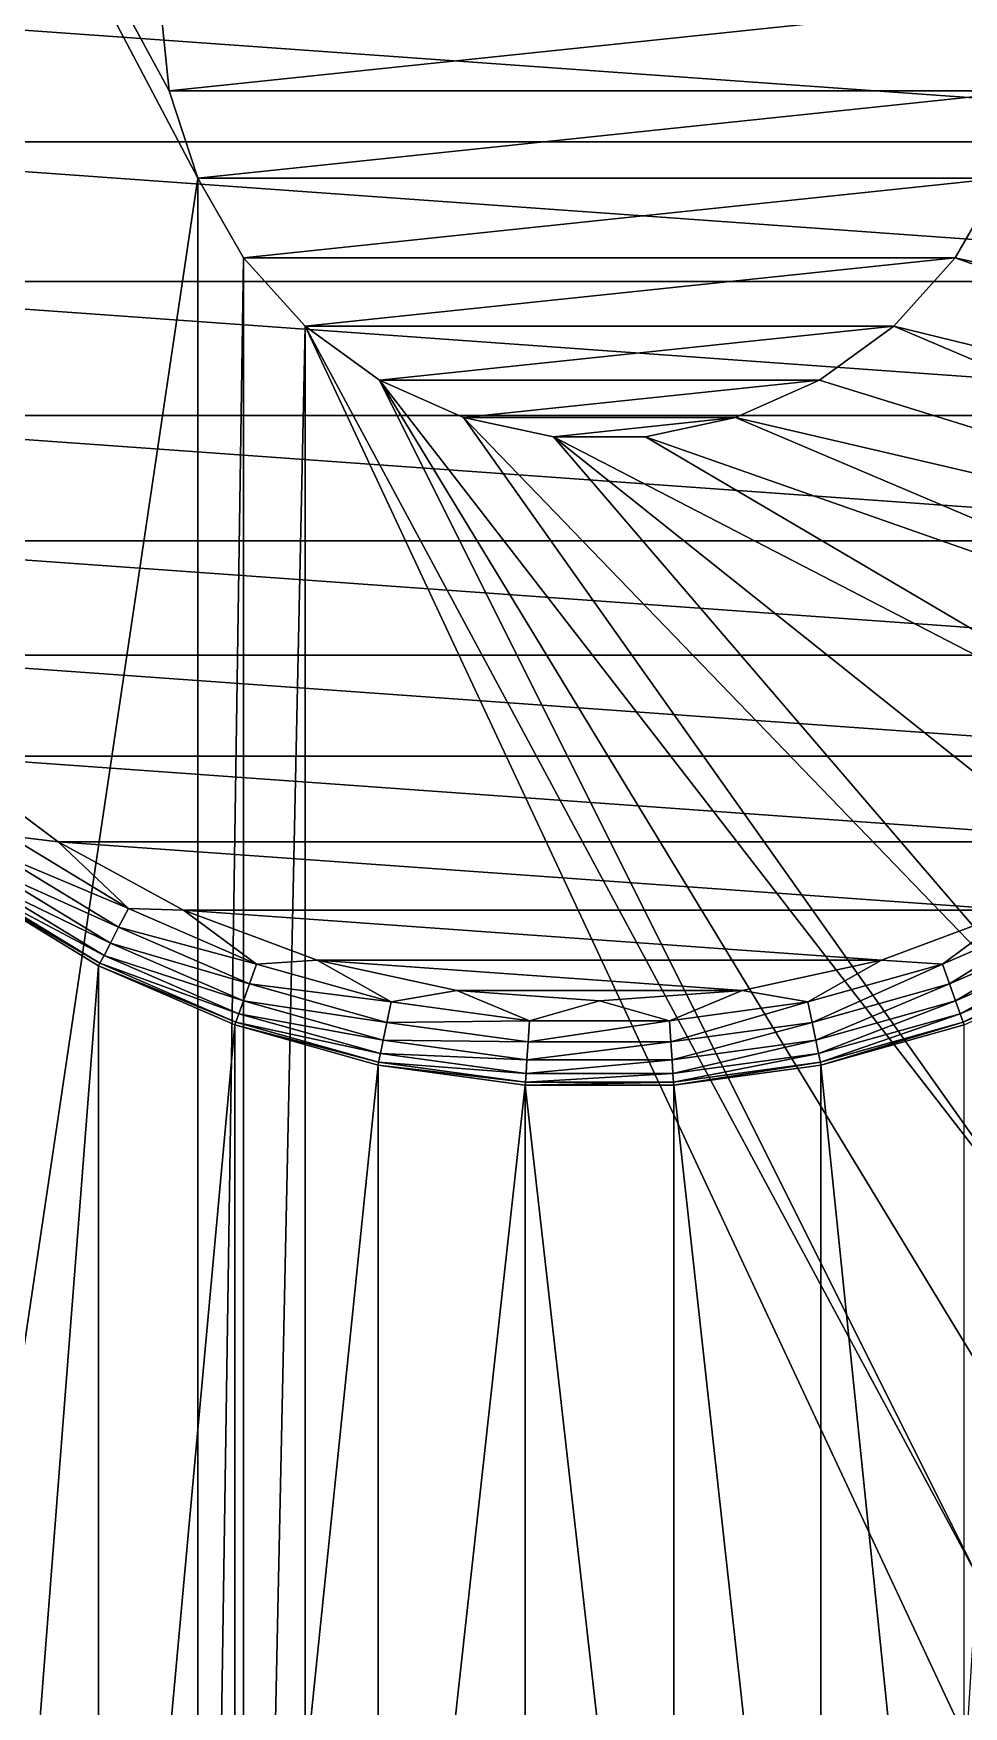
# Model space of a CAD drawing. Extents: x 464 to 15145, y 328 to 7622.
# Drawn here: x 1664 to 2651, y 4012 to 5786 of the extents above; entities that cross this region are included whole.
import ezdxf

# ---------------------------------------------------------------- set-up
doc = ezdxf.new("R2010")
doc.units = 0
doc.layers.get('0').update_dxf_attribs({"linetype": 'CONTINUOUS'})

msp = doc.modelspace()

# ---------------------------------------------------------------- linework, layer by layer
at = {"color": 7}
for points in [[(1152, 6934.5, -3744.1), (1838.6, 5632.3, -3744.1), (1152, 1016, -3744.1), (1152, 6934.5, -3744.1)], [(1152, 6934.5, -3744.1), (1798.3, 5821.9, -3744.1), (1808.5, 5725, -3744.1), (1152, 6934.5, -3744.1)], [(1152, 6934.5, -3744.1), (1808.5, 5725, -3744.1), (1838.6, 5632.3, -3744.1), (1152, 6934.5, -3744.1)], [(3326.4, 5821.9, -5216.8), (1202.7, 5821.9, -5216.8), (3315.6, 5670.8, -5216.8), (3326.4, 5821.9, -5216.8)], [(3315.6, 5670.8, -5216.8), (1202.7, 5821.9, -5216.8), (1213.6, 5670.8, -5216.8), (3315.6, 5670.8, -5216.8)], [(1798.3, 5821.9, -3744.1), (1798.3, 5821.9, -4528.9), (1808.5, 5725, -4528.9), (1798.3, 5821.9, -3744.1)], [(1798.3, 5821.9, -3744.1), (1808.5, 5725, -4528.9), (1808.5, 5725, -3744.1), (1798.3, 5821.9, -3744.1)], [(2730.9, 5821.9, -4528.9), (1808.5, 5725, -4528.9), (1798.3, 5821.9, -4528.9), (2730.9, 5821.9, -4528.9)], [(2720.7, 5725, -4528.9), (1808.5, 5725, -4528.9), (2730.9, 5821.9, -4528.9), (2720.7, 5725, -4528.9)], [(1808.5, 5725, -3744.1), (1808.5, 5725, -4528.9), (1838.6, 5632.3, -4528.9), (1808.5, 5725, -3744.1)], [(1808.5, 5725, -3744.1), (1838.6, 5632.3, -4528.9), (1838.6, 5632.3, -3744.1), (1808.5, 5725, -3744.1)], [(1808.5, 5725, -4528.9), (2720.7, 5725, -4528.9), (1838.6, 5632.3, -4528.9), (1808.5, 5725, -4528.9)], [(1838.6, 5632.3, -4528.9), (2720.7, 5725, -4528.9), (2690.5, 5632.3, -4528.9), (1838.6, 5632.3, -4528.9)], [(3315.6, 5670.8, -5216.8), (1213.6, 5670.8, -5216.8), (3283.4, 5522.8, -5216.8), (3315.6, 5670.8, -5216.8)], [(3283.4, 5522.8, -5216.8), (1213.6, 5670.8, -5216.8), (1245.8, 5522.8, -5216.8), (3283.4, 5522.8, -5216.8)], [(1152, 1016, -3744.1), (1838.6, 5632.3, -3744.1), (1838.6, 2318.2, -3744.1), (1152, 1016, -3744.1)], [(1838.6, 5632.3, -3744.1), (1887.3, 5547.8, -3744.1), (1838.6, 2318.2, -3744.1), (1838.6, 5632.3, -3744.1)], [(1838.6, 5632.3, -3744.1), (1838.6, 5632.3, -4528.9), (1887.3, 5547.8, -4528.9), (1838.6, 5632.3, -3744.1)], [(1838.6, 5632.3, -3744.1), (1887.3, 5547.8, -4528.9), (1887.3, 5547.8, -3744.1), (1838.6, 5632.3, -3744.1)], [(1838.6, 5632.3, -4528.9), (2690.5, 5632.3, -4528.9), (1887.3, 5547.8, -4528.9), (1838.6, 5632.3, -4528.9)], [(1887.3, 5547.8, -4528.9), (2690.5, 5632.3, -4528.9), (2641.8, 5547.8, -4528.9), (1887.3, 5547.8, -4528.9)], [(3594.4, 5337.9, -3744.1), (2641.8, 5547.8, -3744.1), (2690.5, 5632.3, -3744.1), (3594.4, 5337.9, -3744.1)], [(2641.8, 5547.8, -3744.1), (2641.8, 5547.8, -4528.9), (2690.5, 5632.3, -4528.9), (2641.8, 5547.8, -3744.1)], [(2641.8, 5547.8, -3744.1), (2690.5, 5632.3, -4528.9), (2690.5, 5632.3, -3744.1), (2641.8, 5547.8, -3744.1)], [(1838.6, 2318.2, -3744.1), (1887.3, 5547.8, -3744.1), (1887.3, 2402.7, -3744.1), (1838.6, 2318.2, -3744.1)], [(1887.3, 2402.7, -3744.1), (1887.3, 5547.8, -3744.1), (1952.6, 5475.4, -3744.1), (1887.3, 2402.7, -3744.1)], [(1887.3, 5547.8, -3744.1), (1887.3, 5547.8, -4528.9), (1952.6, 5475.4, -4528.9), (1887.3, 5547.8, -3744.1)], [(1887.3, 5547.8, -3744.1), (1952.6, 5475.4, -4528.9), (1952.6, 5475.4, -3744.1), (1887.3, 5547.8, -3744.1)], [(1887.3, 5547.8, -4528.9), (2641.8, 5547.8, -4528.9), (1952.6, 5475.4, -4528.9), (1887.3, 5547.8, -4528.9)], [(1952.6, 5475.4, -4528.9), (2641.8, 5547.8, -4528.9), (2576.6, 5475.4, -4528.9), (1952.6, 5475.4, -4528.9)], [(3433.9, 5265.7, -3744.1), (2576.6, 5475.4, -3744.1), (2641.8, 5547.8, -3744.1), (3433.9, 5265.7, -3744.1)], [(2576.6, 5475.4, -3744.1), (2576.6, 5475.4, -4528.9), (2641.8, 5547.8, -4528.9), (2576.6, 5475.4, -3744.1)], [(2576.6, 5475.4, -3744.1), (2641.8, 5547.8, -4528.9), (2641.8, 5547.8, -3744.1), (2576.6, 5475.4, -3744.1)], [(3433.9, 5265.7, -3744.1), (2641.8, 5547.8, -3744.1), (3594.4, 5337.9, -3744.1), (3433.9, 5265.7, -3744.1)], [(3283.4, 5522.8, -5216.8), (1245.8, 5522.8, -5216.8), (3230.5, 5380.8, -5216.8), (3283.4, 5522.8, -5216.8)], [(3230.5, 5380.8, -5216.8), (1245.8, 5522.8, -5216.8), (1298.7, 5380.8, -5216.8), (3230.5, 5380.8, -5216.8)], [(1887.3, 2402.7, -3744.1), (1952.6, 5475.4, -3744.1), (1952.6, 2475.1, -3744.1), (1887.3, 2402.7, -3744.1)], [(1952.6, 2475.1, -3744.1), (1952.6, 5475.4, -3744.1), (2653.8, 3975.2, -3744.1), (1952.6, 2475.1, -3744.1)], [(2653.8, 3975.2, -3744.1), (1952.6, 5475.4, -3744.1), (2664.5, 4150.9, -3744.1), (2653.8, 3975.2, -3744.1)], [(2664.5, 4150.9, -3744.1), (1952.6, 5475.4, -3744.1), (2031.4, 5418.1, -3744.1), (2664.5, 4150.9, -3744.1)], [(1952.6, 5475.4, -3744.1), (1952.6, 5475.4, -4528.9), (2031.4, 5418.1, -4528.9), (1952.6, 5475.4, -3744.1)], [(1952.6, 5475.4, -3744.1), (2031.4, 5418.1, -4528.9), (2031.4, 5418.1, -3744.1), (1952.6, 5475.4, -3744.1)], [(1952.6, 5475.4, -4528.9), (2576.6, 5475.4, -4528.9), (2031.4, 5418.1, -4528.9), (1952.6, 5475.4, -4528.9)], [(2031.4, 5418.1, -4528.9), (2576.6, 5475.4, -4528.9), (2497.7, 5418.1, -4528.9), (2031.4, 5418.1, -4528.9)], [(3283.3, 5174.7, -3744.1), (2497.7, 5418.1, -3744.1), (2576.6, 5475.4, -3744.1), (3283.3, 5174.7, -3744.1)], [(2497.7, 5418.1, -3744.1), (2497.7, 5418.1, -4528.9), (2576.6, 5475.4, -4528.9), (2497.7, 5418.1, -3744.1)], [(2497.7, 5418.1, -3744.1), (2576.6, 5475.4, -4528.9), (2576.6, 5475.4, -3744.1), (2497.7, 5418.1, -3744.1)], [(3283.3, 5174.7, -3744.1), (2576.6, 5475.4, -3744.1), (3433.9, 5265.7, -3744.1), (3283.3, 5174.7, -3744.1)], [(2664.5, 4150.9, -3744.1), (2031.4, 5418.1, -3744.1), (2696.2, 4324, -3744.1), (2664.5, 4150.9, -3744.1)], [(2696.2, 4324, -3744.1), (2031.4, 5418.1, -3744.1), (2748.5, 4492, -3744.1), (2696.2, 4324, -3744.1)], [(2748.5, 4492, -3744.1), (2031.4, 5418.1, -3744.1), (2120.5, 5378.4, -3744.1), (2748.5, 4492, -3744.1)], [(2031.4, 5418.1, -3744.1), (2031.4, 5418.1, -4528.9), (2120.5, 5378.4, -4528.9), (2031.4, 5418.1, -3744.1)], [(2031.4, 5418.1, -3744.1), (2120.5, 5378.4, -4528.9), (2120.5, 5378.4, -3744.1), (2031.4, 5418.1, -3744.1)], [(2031.4, 5418.1, -4528.9), (2497.7, 5418.1, -4528.9), (2120.5, 5378.4, -4528.9), (2031.4, 5418.1, -4528.9)], [(2120.5, 5378.4, -4528.9), (2497.7, 5418.1, -4528.9), (2408.7, 5378.4, -4528.9), (2120.5, 5378.4, -4528.9)], [(3283.3, 5174.7, -3744.1), (2408.7, 5378.4, -3744.1), (2497.7, 5418.1, -3744.1), (3283.3, 5174.7, -3744.1)], [(2408.7, 5378.4, -3744.1), (2408.7, 5378.4, -4528.9), (2497.7, 5418.1, -4528.9), (2408.7, 5378.4, -3744.1)], [(2408.7, 5378.4, -3744.1), (2497.7, 5418.1, -4528.9), (2497.7, 5418.1, -3744.1), (2408.7, 5378.4, -3744.1)], [(3230.5, 5380.8, -5216.8), (1298.7, 5380.8, -5216.8), (3157.8, 5247.8, -5216.8), (3230.5, 5380.8, -5216.8)], [(3157.8, 5247.8, -5216.8), (1298.7, 5380.8, -5216.8), (1371.3, 5247.8, -5216.8), (3157.8, 5247.8, -5216.8)], [(2748.5, 4492, -3744.1), (2120.5, 5378.4, -3744.1), (2820.8, 4652.5, -3744.1), (2748.5, 4492, -3744.1)], [(2820.8, 4652.5, -3744.1), (2120.5, 5378.4, -3744.1), (2215.8, 5358.2, -3744.1), (2820.8, 4652.5, -3744.1)], [(2120.5, 5378.4, -3744.1), (2120.5, 5378.4, -4528.9), (2215.8, 5358.2, -4528.9), (2120.5, 5378.4, -3744.1)], [(2120.5, 5378.4, -3744.1), (2215.8, 5358.2, -4528.9), (2215.8, 5358.2, -3744.1), (2120.5, 5378.4, -3744.1)], [(2120.5, 5378.4, -4528.9), (2408.7, 5378.4, -4528.9), (2215.8, 5358.2, -4528.9), (2120.5, 5378.4, -4528.9)], [(2215.8, 5358.2, -4528.9), (2408.7, 5378.4, -4528.9), (2313.3, 5358.2, -4528.9), (2215.8, 5358.2, -4528.9)], [(3144.8, 5066.1, -3744.1), (2313.3, 5358.2, -3744.1), (2408.7, 5378.4, -3744.1), (3144.8, 5066.1, -3744.1)], [(2313.3, 5358.2, -3744.1), (2313.3, 5358.2, -4528.9), (2408.7, 5378.4, -4528.9), (2313.3, 5358.2, -3744.1)], [(2313.3, 5358.2, -3744.1), (2408.7, 5378.4, -4528.9), (2408.7, 5378.4, -3744.1), (2313.3, 5358.2, -3744.1)], [(3144.8, 5066.1, -3744.1), (2408.7, 5378.4, -3744.1), (3283.3, 5174.7, -3744.1), (3144.8, 5066.1, -3744.1)], [(2820.8, 4652.5, -3744.1), (2215.8, 5358.2, -3744.1), (2911.8, 4803.1, -3744.1), (2820.8, 4652.5, -3744.1)], [(2911.8, 4803.1, -3744.1), (2215.8, 5358.2, -3744.1), (3020.4, 4941.7, -3744.1), (2911.8, 4803.1, -3744.1)], [(3020.4, 4941.7, -3744.1), (2215.8, 5358.2, -3744.1), (2313.3, 5358.2, -3744.1), (3020.4, 4941.7, -3744.1)], [(2215.8, 5358.2, -3744.1), (2215.8, 5358.2, -4528.9), (2313.3, 5358.2, -4528.9), (2215.8, 5358.2, -3744.1)], [(2215.8, 5358.2, -3744.1), (2313.3, 5358.2, -4528.9), (2313.3, 5358.2, -3744.1), (2215.8, 5358.2, -3744.1)], [(3020.4, 4941.7, -3744.1), (2313.3, 5358.2, -3744.1), (3144.8, 5066.1, -3744.1), (3020.4, 4941.7, -3744.1)], [(3157.8, 5247.8, -5216.8), (1371.3, 5247.8, -5216.8), (3067.1, 5126.6, -5216.8), (3157.8, 5247.8, -5216.8)], [(3067.1, 5126.6, -5216.8), (1371.3, 5247.8, -5216.8), (1462.1, 5126.6, -5216.8), (3067.1, 5126.6, -5216.8)], [(3067.1, 5126.6, -5216.8), (1462.1, 5126.6, -5216.8), (2959.9, 5019.4, -5216.8), (3067.1, 5126.6, -5216.8)], [(2959.9, 5019.4, -5216.8), (1462.1, 5126.6, -5216.8), (1569.2, 5019.4, -5216.8), (2959.9, 5019.4, -5216.8)], [(1638.5, 4934.9, -5213.7), (1690.5, 4928.6, -5216.8), (1569.2, 5019.4, -5216.8), (1638.5, 4934.9, -5213.7)], [(2959.9, 5019.4, -5216.8), (1569.2, 5019.4, -5216.8), (2838.6, 4928.6, -5216.8), (2959.9, 5019.4, -5216.8)], [(2838.6, 4928.6, -5216.8), (1569.2, 5019.4, -5216.8), (1690.5, 4928.6, -5216.8), (2838.6, 4928.6, -5216.8)], [(1765.1, 4857.9, -5213.7), (1638.5, 4934.9, -5213.7), (1625.6, 4916.7, -5204.5), (1765.1, 4857.9, -5213.7)], [(1765.1, 4857.9, -5213.7), (1690.5, 4928.6, -5216.8), (1638.5, 4934.9, -5213.7), (1765.1, 4857.9, -5213.7)], [(1625.6, 4916.7, -5204.5), (1614.6, 4901.1, -5189.8), (1754.8, 4838.1, -5204.5), (1625.6, 4916.7, -5204.5)], [(1765.1, 4857.9, -5213.7), (1625.6, 4916.7, -5204.5), (1754.8, 4838.1, -5204.5), (1765.1, 4857.9, -5213.7)], [(1765.1, 4857.9, -5213.7), (1823.5, 4856, -5216.8), (1690.5, 4928.6, -5216.8), (1765.1, 4857.9, -5213.7)], [(2838.6, 4928.6, -5216.8), (1690.5, 4928.6, -5216.8), (2705.7, 4856, -5216.8), (2838.6, 4928.6, -5216.8)], [(2705.7, 4856, -5216.8), (1690.5, 4928.6, -5216.8), (1823.5, 4856, -5216.8), (2705.7, 4856, -5216.8)], [(1614.6, 4901.1, -5189.8), (1606.1, 4889.1, -5170.7), (1746, 4821.2, -5189.8), (1614.6, 4901.1, -5189.8)], [(1754.8, 4838.1, -5204.5), (1614.6, 4901.1, -5189.8), (1746, 4821.2, -5189.8), (1754.8, 4838.1, -5204.5)], [(1599, 4879, -5124.5), (1735, 4799.9, -5148.4), (1600.8, 4881.6, -5148.4), (1599, 4879, -5124.5)], [(1606.1, 4889.1, -5170.7), (1600.8, 4881.6, -5148.4), (1739.3, 4808.1, -5170.7), (1606.1, 4889.1, -5170.7)], [(1739.3, 4808.1, -5170.7), (1600.8, 4881.6, -5148.4), (1735, 4799.9, -5148.4), (1739.3, 4808.1, -5170.7)], [(1746, 4821.2, -5189.8), (1606.1, 4889.1, -5170.7), (1739.3, 4808.1, -5170.7), (1746, 4821.2, -5189.8)], [(1733.6, 4797.1, -5124.5), (1735, 4799.9, -5148.4), (1599, 4879, -5124.5), (1733.6, 4797.1, -5124.5)], [(1733.6, 4797.1, -4432), (1733.6, 4797.1, -5124.5), (1599, 4879, -4432), (1733.6, 4797.1, -4432)], [(1599, 4879, -4432), (1733.6, 4797.1, -5124.5), (1599, 4879, -5124.5), (1599, 4879, -4432)], [(1599, 4879, -4432), (1599, 3071.5, -4432), (1733.6, 4797.1, -4432), (1599, 4879, -4432)], [(1901, 4798.9, -5213.7), (1765.1, 4857.9, -5213.7), (1754.8, 4838.1, -5204.5), (1901, 4798.9, -5213.7)], [(1901, 4798.9, -5213.7), (1823.5, 4856, -5216.8), (1765.1, 4857.9, -5213.7), (1901, 4798.9, -5213.7)], [(1901, 4798.9, -5213.7), (1965.4, 4803.1, -5216.8), (1823.5, 4856, -5216.8), (1901, 4798.9, -5213.7)], [(2705.7, 4856, -5216.8), (1823.5, 4856, -5216.8), (2563.7, 4803.1, -5216.8), (2705.7, 4856, -5216.8)], [(2563.7, 4803.1, -5216.8), (1823.5, 4856, -5216.8), (1965.4, 4803.1, -5216.8), (2563.7, 4803.1, -5216.8)], [(2628.2, 4798.9, -5213.7), (2705.7, 4856, -5216.8), (2563.7, 4803.1, -5216.8), (2628.2, 4798.9, -5213.7)], [(2764.1, 4857.9, -5213.7), (2705.7, 4856, -5216.8), (2628.2, 4798.9, -5213.7), (2764.1, 4857.9, -5213.7)], [(2764.1, 4857.9, -5213.7), (2628.2, 4798.9, -5213.7), (2635.6, 4777.9, -5204.5), (2764.1, 4857.9, -5213.7)], [(2764.1, 4857.9, -5213.7), (2635.6, 4777.9, -5204.5), (2774.3, 4838.1, -5204.5), (2764.1, 4857.9, -5213.7)], [(1754.8, 4838.1, -5204.5), (1746, 4821.2, -5189.8), (1893.5, 4777.9, -5204.5), (1754.8, 4838.1, -5204.5)], [(1901, 4798.9, -5213.7), (1754.8, 4838.1, -5204.5), (1893.5, 4777.9, -5204.5), (1901, 4798.9, -5213.7)], [(2635.6, 4777.9, -5204.5), (2642, 4759.9, -5189.8), (2774.3, 4838.1, -5204.5), (2635.6, 4777.9, -5204.5)], [(2774.3, 4838.1, -5204.5), (2642, 4759.9, -5189.8), (2783.1, 4821.2, -5189.8), (2774.3, 4838.1, -5204.5)], [(1739.3, 4808.1, -5170.7), (1735, 4799.9, -5148.4), (1882.2, 4746, -5170.7), (1739.3, 4808.1, -5170.7)], [(1746, 4821.2, -5189.8), (1739.3, 4808.1, -5170.7), (1887.1, 4759.9, -5189.8), (1746, 4821.2, -5189.8)], [(1887.1, 4759.9, -5189.8), (1739.3, 4808.1, -5170.7), (1882.2, 4746, -5170.7), (1887.1, 4759.9, -5189.8)], [(1893.5, 4777.9, -5204.5), (1746, 4821.2, -5189.8), (1887.1, 4759.9, -5189.8), (1893.5, 4777.9, -5204.5)], [(2642, 4759.9, -5189.8), (2646.9, 4746, -5170.7), (2783.1, 4821.2, -5189.8), (2642, 4759.9, -5189.8)], [(2783.1, 4821.2, -5189.8), (2646.9, 4746, -5170.7), (2789.9, 4808.1, -5170.7), (2783.1, 4821.2, -5189.8)], [(2646.9, 4746, -5170.7), (2650, 4737.3, -5148.4), (2789.9, 4808.1, -5170.7), (2646.9, 4746, -5170.7)], [(2789.9, 4808.1, -5170.7), (2650, 4737.3, -5148.4), (2794.1, 4799.9, -5148.4), (2789.9, 4808.1, -5170.7)], [(1733.6, 4797.1, -4432), (1599, 3071.5, -4432), (1733.6, 3153.3, -4432), (1733.6, 4797.1, -4432)], [(1733.6, 4797.1, -5124.5), (1879.1, 4737.3, -5148.4), (1735, 4799.9, -5148.4), (1733.6, 4797.1, -5124.5)], [(1878.1, 4734.4, -5124.5), (1879.1, 4737.3, -5148.4), (1733.6, 4797.1, -5124.5), (1878.1, 4734.4, -5124.5)], [(1878.1, 4734.4, -4432), (1878.1, 4734.4, -5124.5), (1733.6, 4797.1, -4432), (1878.1, 4734.4, -4432)], [(1733.6, 4797.1, -4432), (1878.1, 4734.4, -5124.5), (1733.6, 4797.1, -5124.5), (1733.6, 4797.1, -4432)], [(1733.6, 4797.1, -4432), (1733.6, 3153.3, -4432), (1878.1, 4734.4, -4432), (1733.6, 4797.1, -4432)], [(1882.2, 4746, -5170.7), (1735, 4799.9, -5148.4), (1879.1, 4737.3, -5148.4), (1882.2, 4746, -5170.7)], [(2043.7, 4758.9, -5213.7), (1901, 4798.9, -5213.7), (1893.5, 4777.9, -5204.5), (2043.7, 4758.9, -5213.7)], [(2043.7, 4758.9, -5213.7), (1965.4, 4803.1, -5216.8), (1901, 4798.9, -5213.7), (2043.7, 4758.9, -5213.7)], [(2043.7, 4758.9, -5213.7), (2113.5, 4770.9, -5216.8), (1965.4, 4803.1, -5216.8), (2043.7, 4758.9, -5213.7)], [(2563.7, 4803.1, -5216.8), (1965.4, 4803.1, -5216.8), (2415.7, 4770.9, -5216.8), (2563.7, 4803.1, -5216.8)], [(2415.7, 4770.9, -5216.8), (1965.4, 4803.1, -5216.8), (2113.5, 4770.9, -5216.8), (2415.7, 4770.9, -5216.8)], [(2485.5, 4758.9, -5213.7), (2563.7, 4803.1, -5216.8), (2415.7, 4770.9, -5216.8), (2485.5, 4758.9, -5213.7)], [(2628.2, 4798.9, -5213.7), (2563.7, 4803.1, -5216.8), (2485.5, 4758.9, -5213.7), (2628.2, 4798.9, -5213.7)], [(2628.2, 4798.9, -5213.7), (2485.5, 4758.9, -5213.7), (2490, 4737.1, -5204.5), (2628.2, 4798.9, -5213.7)], [(2628.2, 4798.9, -5213.7), (2490, 4737.1, -5204.5), (2635.6, 4777.9, -5204.5), (2628.2, 4798.9, -5213.7)], [(2651.1, 4734.4, -5124.5), (2794.1, 4799.9, -5148.4), (2650, 4737.3, -5148.4), (2651.1, 4734.4, -5124.5)], [(1893.5, 4777.9, -5204.5), (1887.1, 4759.9, -5189.8), (2039.1, 4737.1, -5204.5), (1893.5, 4777.9, -5204.5)], [(2043.7, 4758.9, -5213.7), (1893.5, 4777.9, -5204.5), (2039.1, 4737.1, -5204.5), (2043.7, 4758.9, -5213.7)], [(2490, 4737.1, -5204.5), (2493.9, 4718.4, -5189.8), (2635.6, 4777.9, -5204.5), (2490, 4737.1, -5204.5)], [(2635.6, 4777.9, -5204.5), (2493.9, 4718.4, -5189.8), (2642, 4759.9, -5189.8), (2635.6, 4777.9, -5204.5)], [(1887.1, 4759.9, -5189.8), (1882.2, 4746, -5170.7), (2035.3, 4718.4, -5189.8), (1887.1, 4759.9, -5189.8)], [(2039.1, 4737.1, -5204.5), (1887.1, 4759.9, -5189.8), (2035.3, 4718.4, -5189.8), (2039.1, 4737.1, -5204.5)], [(2190.5, 4738.7, -5213.7), (2043.7, 4758.9, -5213.7), (2039.1, 4737.1, -5204.5), (2190.5, 4738.7, -5213.7)], [(2190.5, 4738.7, -5213.7), (2113.5, 4770.9, -5216.8), (2043.7, 4758.9, -5213.7), (2190.5, 4738.7, -5213.7)], [(2190.5, 4738.7, -5213.7), (2264.6, 4760.1, -5216.8), (2113.5, 4770.9, -5216.8), (2190.5, 4738.7, -5213.7)], [(2415.7, 4770.9, -5216.8), (2113.5, 4770.9, -5216.8), (2264.6, 4760.1, -5216.8), (2415.7, 4770.9, -5216.8)], [(2338.7, 4738.7, -5213.7), (2264.6, 4760.1, -5216.8), (2190.5, 4738.7, -5213.7), (2338.7, 4738.7, -5213.7)], [(2338.7, 4738.7, -5213.7), (2415.7, 4770.9, -5216.8), (2264.6, 4760.1, -5216.8), (2338.7, 4738.7, -5213.7)], [(2485.5, 4758.9, -5213.7), (2415.7, 4770.9, -5216.8), (2338.7, 4738.7, -5213.7), (2485.5, 4758.9, -5213.7)], [(2485.5, 4758.9, -5213.7), (2338.7, 4738.7, -5213.7), (2340.2, 4716.5, -5204.5), (2485.5, 4758.9, -5213.7)], [(2485.5, 4758.9, -5213.7), (2340.2, 4716.5, -5204.5), (2490, 4737.1, -5204.5), (2485.5, 4758.9, -5213.7)], [(2493.9, 4718.4, -5189.8), (2496.9, 4704, -5170.7), (2642, 4759.9, -5189.8), (2493.9, 4718.4, -5189.8)], [(2642, 4759.9, -5189.8), (2496.9, 4704, -5170.7), (2646.9, 4746, -5170.7), (2642, 4759.9, -5189.8)], [(1878.1, 4734.4, -5124.5), (2030.4, 4695, -5148.4), (1879.1, 4737.3, -5148.4), (1878.1, 4734.4, -5124.5)], [(1882.2, 4746, -5170.7), (1879.1, 4737.3, -5148.4), (2032.3, 4704, -5170.7), (1882.2, 4746, -5170.7)], [(2032.3, 4704, -5170.7), (1879.1, 4737.3, -5148.4), (2030.4, 4695, -5148.4), (2032.3, 4704, -5170.7)], [(2035.3, 4718.4, -5189.8), (1882.2, 4746, -5170.7), (2032.3, 4704, -5170.7), (2035.3, 4718.4, -5189.8)], [(2190.5, 4738.7, -5213.7), (2039.1, 4737.1, -5204.5), (2189, 4716.5, -5204.5), (2190.5, 4738.7, -5213.7)], [(2338.7, 4738.7, -5213.7), (2190.5, 4738.7, -5213.7), (2189, 4716.5, -5204.5), (2338.7, 4738.7, -5213.7)], [(2338.7, 4738.7, -5213.7), (2189, 4716.5, -5204.5), (2340.2, 4716.5, -5204.5), (2338.7, 4738.7, -5213.7)], [(2496.9, 4704, -5170.7), (2498.8, 4695, -5148.4), (2646.9, 4746, -5170.7), (2496.9, 4704, -5170.7)], [(2646.9, 4746, -5170.7), (2498.8, 4695, -5148.4), (2650, 4737.3, -5148.4), (2646.9, 4746, -5170.7)], [(2499.4, 4691.9, -5124.5), (2650, 4737.3, -5148.4), (2498.8, 4695, -5148.4), (2499.4, 4691.9, -5124.5)], [(2651.1, 4734.4, -5124.5), (2650, 4737.3, -5148.4), (2499.4, 4691.9, -5124.5), (2651.1, 4734.4, -5124.5)], [(1878.1, 4734.4, -4432), (1733.6, 3153.3, -4432), (1878.1, 3216.1, -4432), (1878.1, 4734.4, -4432)], [(2029.8, 4691.9, -5124.5), (2030.4, 4695, -5148.4), (1878.1, 4734.4, -5124.5), (2029.8, 4691.9, -5124.5)], [(2029.8, 4691.9, -4432), (2029.8, 4691.9, -5124.5), (1878.1, 4734.4, -4432), (2029.8, 4691.9, -4432)], [(1878.1, 4734.4, -4432), (2029.8, 4691.9, -5124.5), (1878.1, 4734.4, -5124.5), (1878.1, 4734.4, -4432)], [(1878.1, 4734.4, -4432), (1878.1, 3216.1, -4432), (2029.8, 4691.9, -4432), (1878.1, 4734.4, -4432)], [(2039.1, 4737.1, -5204.5), (2035.3, 4718.4, -5189.8), (2189, 4716.5, -5204.5), (2039.1, 4737.1, -5204.5)], [(2340.2, 4716.5, -5204.5), (2341.5, 4697.4, -5189.8), (2490, 4737.1, -5204.5), (2340.2, 4716.5, -5204.5)], [(2490, 4737.1, -5204.5), (2341.5, 4697.4, -5189.8), (2493.9, 4718.4, -5189.8), (2490, 4737.1, -5204.5)], [(2651.1, 4734.4, -4432), (2651.1, 4734.4, -5124.5), (2499.4, 4691.9, -4432), (2651.1, 4734.4, -4432)], [(2499.4, 4691.9, -4432), (2651.1, 4734.4, -5124.5), (2499.4, 4691.9, -5124.5), (2499.4, 4691.9, -4432)], [(2651.1, 3216.1, -4432), (2651.1, 4734.4, -4432), (2499.4, 4691.9, -4432), (2651.1, 3216.1, -4432)], [(2032.3, 4704, -5170.7), (2030.4, 4695, -5148.4), (2186.7, 4682.8, -5170.7), (2032.3, 4704, -5170.7)], [(2035.3, 4718.4, -5189.8), (2032.3, 4704, -5170.7), (2187.7, 4697.4, -5189.8), (2035.3, 4718.4, -5189.8)], [(2187.7, 4697.4, -5189.8), (2032.3, 4704, -5170.7), (2186.7, 4682.8, -5170.7), (2187.7, 4697.4, -5189.8)], [(2189, 4716.5, -5204.5), (2035.3, 4718.4, -5189.8), (2187.7, 4697.4, -5189.8), (2189, 4716.5, -5204.5)], [(2189, 4716.5, -5204.5), (2187.7, 4697.4, -5189.8), (2340.2, 4716.5, -5204.5), (2189, 4716.5, -5204.5)], [(2340.2, 4716.5, -5204.5), (2187.7, 4697.4, -5189.8), (2341.5, 4697.4, -5189.8), (2340.2, 4716.5, -5204.5)], [(2341.5, 4697.4, -5189.8), (2342.5, 4682.8, -5170.7), (2493.9, 4718.4, -5189.8), (2341.5, 4697.4, -5189.8)], [(2493.9, 4718.4, -5189.8), (2342.5, 4682.8, -5170.7), (2496.9, 4704, -5170.7), (2493.9, 4718.4, -5189.8)], [(2342.5, 4682.8, -5170.7), (2343.1, 4673.6, -5148.4), (2496.9, 4704, -5170.7), (2342.5, 4682.8, -5170.7)], [(2496.9, 4704, -5170.7), (2343.1, 4673.6, -5148.4), (2498.8, 4695, -5148.4), (2496.9, 4704, -5170.7)], [(2029.8, 4691.9, -4432), (1878.1, 3216.1, -4432), (2029.8, 3258.6, -4432), (2029.8, 4691.9, -4432)], [(2029.8, 4691.9, -5124.5), (2186, 4673.6, -5148.4), (2030.4, 4695, -5148.4), (2029.8, 4691.9, -5124.5)], [(2185.8, 4670.4, -5124.5), (2186, 4673.6, -5148.4), (2029.8, 4691.9, -5124.5), (2185.8, 4670.4, -5124.5)], [(2185.8, 4670.4, -4432), (2185.8, 4670.4, -5124.5), (2029.8, 4691.9, -4432), (2185.8, 4670.4, -4432)], [(2029.8, 4691.9, -4432), (2185.8, 4670.4, -5124.5), (2029.8, 4691.9, -5124.5), (2029.8, 4691.9, -4432)], [(2029.8, 4691.9, -4432), (2029.8, 3258.6, -4432), (2185.8, 4670.4, -4432), (2029.8, 4691.9, -4432)], [(2186.7, 4682.8, -5170.7), (2030.4, 4695, -5148.4), (2186, 4673.6, -5148.4), (2186.7, 4682.8, -5170.7)], [(2187.7, 4697.4, -5189.8), (2186.7, 4682.8, -5170.7), (2341.5, 4697.4, -5189.8), (2187.7, 4697.4, -5189.8)], [(2341.5, 4697.4, -5189.8), (2186.7, 4682.8, -5170.7), (2342.5, 4682.8, -5170.7), (2341.5, 4697.4, -5189.8)], [(2343.3, 4670.4, -5124.5), (2498.8, 4695, -5148.4), (2343.1, 4673.6, -5148.4), (2343.3, 4670.4, -5124.5)], [(2499.4, 4691.9, -5124.5), (2498.8, 4695, -5148.4), (2343.3, 4670.4, -5124.5), (2499.4, 4691.9, -5124.5)], [(2499.4, 4691.9, -4432), (2499.4, 4691.9, -5124.5), (2343.3, 4670.4, -4432), (2499.4, 4691.9, -4432)], [(2343.3, 4670.4, -4432), (2499.4, 4691.9, -5124.5), (2343.3, 4670.4, -5124.5), (2343.3, 4670.4, -4432)], [(2343.3, 4670.4, -4432), (2499.4, 3258.6, -4432), (2499.4, 4691.9, -4432), (2343.3, 4670.4, -4432)], [(2499.4, 4691.9, -4432), (2499.4, 3258.6, -4432), (2651.1, 3216.1, -4432), (2499.4, 4691.9, -4432)], [(2185.8, 4670.4, -4432), (2029.8, 3258.6, -4432), (2185.8, 3280.1, -4432), (2185.8, 4670.4, -4432)], [(2343.3, 4670.4, -5124.5), (2343.1, 4673.6, -5148.4), (2185.8, 4670.4, -5124.5), (2343.3, 4670.4, -5124.5)], [(2185.8, 4670.4, -5124.5), (2343.1, 4673.6, -5148.4), (2186, 4673.6, -5148.4), (2185.8, 4670.4, -5124.5)], [(2343.3, 4670.4, -4432), (2343.3, 4670.4, -5124.5), (2185.8, 4670.4, -4432), (2343.3, 4670.4, -4432)], [(2185.8, 4670.4, -4432), (2343.3, 4670.4, -5124.5), (2185.8, 4670.4, -5124.5), (2185.8, 4670.4, -4432)], [(2185.8, 4670.4, -4432), (2185.8, 3280.1, -4432), (2343.3, 3280.1, -4432), (2185.8, 4670.4, -4432)], [(2185.8, 4670.4, -4432), (2343.3, 3280.1, -4432), (2343.3, 4670.4, -4432), (2185.8, 4670.4, -4432)], [(2186.7, 4682.8, -5170.7), (2186, 4673.6, -5148.4), (2342.5, 4682.8, -5170.7), (2186.7, 4682.8, -5170.7)], [(2342.5, 4682.8, -5170.7), (2186, 4673.6, -5148.4), (2343.1, 4673.6, -5148.4), (2342.5, 4682.8, -5170.7)], [(2343.3, 4670.4, -4432), (2343.3, 3280.1, -4432), (2499.4, 3258.6, -4432), (2343.3, 4670.4, -4432)]]:
    msp.add_3dface(points, dxfattribs=at)

doc.saveas('drawing.dxf')
